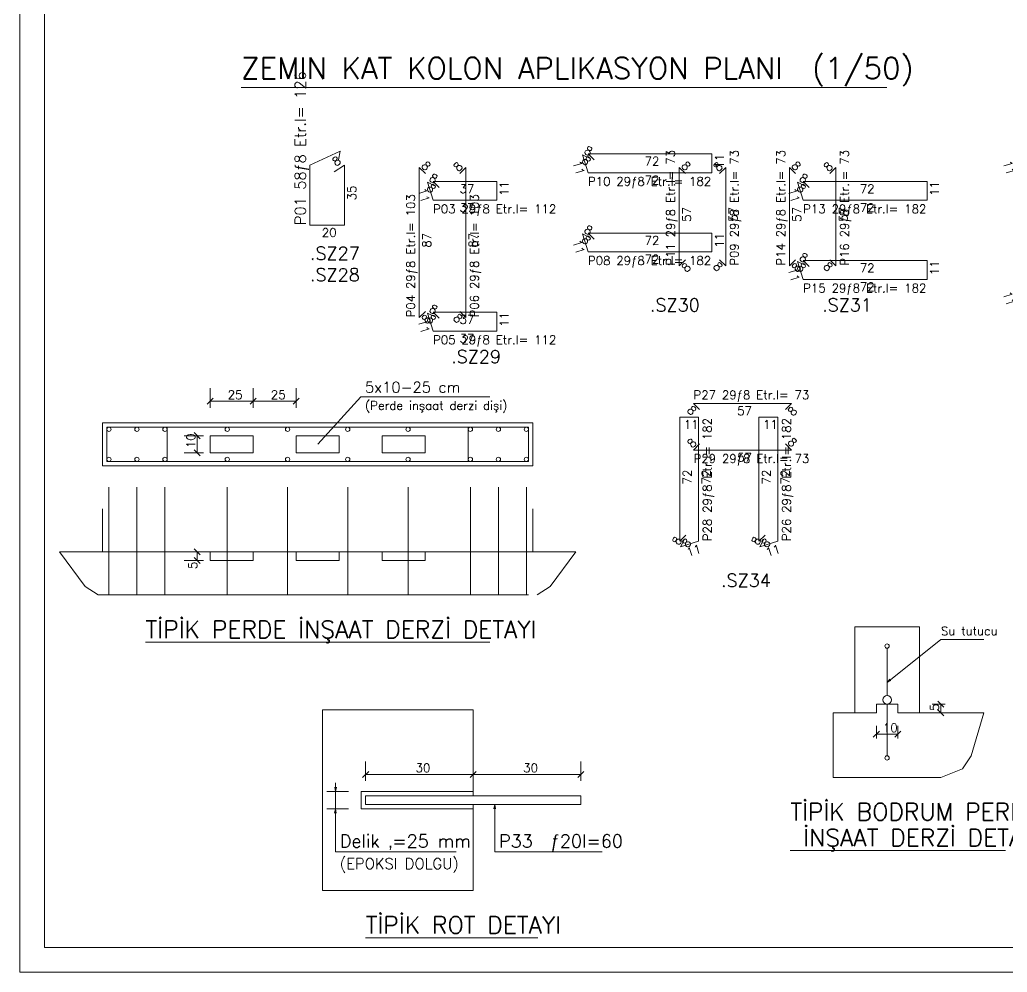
# Model space of a CAD drawing. Header units: inches. Extents: x -0.906 to -0.244, y 2.278 to 2.893.
# Drawn here: x -0.8788 to -0.6494, y 2.2782 to 2.4995 of the extents above; entities that cross this region are included whole.
import ezdxf

# ---------------------------------------------------------------- set-up
doc = ezdxf.new("R2010")
doc.units = ezdxf.units.IN
doc.header["$MEASUREMENT"] = 0
doc.linetypes.add('HIDDEN', pattern=[0.006, 0.002, -0.002, 0.002])
for name, color, linetype, lineweight in [('DONATI', 84, 'Continuous', 0), ('OLCU', 1, 'Continuous', 0), ('PENC2', 1, 'Continuous', 0), ('PENC3', 5, 'Continuous', 0), ('PENC4', 84, 'Continuous', 0), ('PENH2', 1, 'HIDDEN', 0), ('PENH3', 2, 'HIDDEN', 0)]:
    doc.layers.add(name, color=color, linetype=linetype, lineweight=lineweight)
doc.styles.add('RomanSTA', font='RomanSTA')

msp = doc.modelspace()

# ---------------------------------------------------------------- linework, layer by layer
at = {"layer": 'DONATI', "linetype": 'Continuous'}
for p, q in [((-0.8114, 2.46576), (-0.80439, 2.46896)), ((-0.80479, 2.46696), (-0.80439, 2.46896)), ((-0.7481, 2.46816), (-0.74633, 2.46726)), ((-0.7481, 2.46816), (-0.7468, 2.46396)), ((-0.718, 2.46836), (-0.7468, 2.46836)), ((-0.7468, 2.46836), (-0.74538, 2.46696)), ((-0.718, 2.46396), (-0.718, 2.46836)), ((-0.8114, 2.46576), (-0.8114, 2.45176)), ((-0.8058, 2.46416), (-0.8034, 2.46576)), ((-0.8034, 2.45176), (-0.8034, 2.46576)), ((-0.786, 2.46516), (-0.78458, 2.46376)), ((-0.786, 2.46516), (-0.786, 2.43036)), ((-0.7752, 2.46516), (-0.77661, 2.46376)), ((-0.7752, 2.43036), (-0.7752, 2.46516)), ((-0.7256, 2.46516), (-0.72418, 2.46376)), ((-0.7256, 2.46516), (-0.7256, 2.44236)), ((-0.7148, 2.46516), (-0.71621, 2.46376)), ((-0.7148, 2.44236), (-0.7148, 2.46516)), ((-0.7, 2.46516), (-0.69858, 2.46376)), ((-0.7, 2.46516), (-0.7, 2.44236)), ((-0.6892, 2.46516), (-0.69061, 2.46376)), ((-0.6892, 2.44236), (-0.6892, 2.46516)), ((-0.7468, 2.46396), (-0.718, 2.46396)), ((-0.7841, 2.46176), (-0.78233, 2.46086)), ((-0.7841, 2.46176), (-0.7828, 2.45756)), ((-0.768, 2.46196), (-0.7828, 2.46196)), ((-0.7828, 2.46196), (-0.78138, 2.46056)), ((-0.768, 2.45756), (-0.768, 2.46196)), ((-0.6981, 2.46176), (-0.69633, 2.46086)), ((-0.6981, 2.46176), (-0.6968, 2.45756)), ((-0.668, 2.46196), (-0.6968, 2.46196)), ((-0.6968, 2.46196), (-0.69538, 2.46056)), ((-0.668, 2.45756), (-0.668, 2.46196)), ((-0.7828, 2.45756), (-0.768, 2.45756)), ((-0.6968, 2.45756), (-0.668, 2.45756)), ((-0.8034, 2.45176), (-0.8114, 2.45176)), ((-0.7481, 2.44976), (-0.74633, 2.44886)), ((-0.7481, 2.44976), (-0.7468, 2.44556)), ((-0.718, 2.44996), (-0.7468, 2.44996)), ((-0.7468, 2.44996), (-0.74538, 2.44856)), ((-0.718, 2.44556), (-0.718, 2.44996)), ((-0.7468, 2.44556), (-0.718, 2.44556)), ((-0.7256, 2.44236), (-0.72418, 2.44376)), ((-0.7148, 2.44236), (-0.71621, 2.44376)), ((-0.7, 2.44236), (-0.69858, 2.44376)), ((-0.6892, 2.44236), (-0.69061, 2.44376)), ((-0.6981, 2.44336), (-0.69633, 2.44246)), ((-0.6981, 2.44336), (-0.6968, 2.43916)), ((-0.668, 2.44356), (-0.6968, 2.44356)), ((-0.6968, 2.44356), (-0.69538, 2.44216)), ((-0.668, 2.43916), (-0.668, 2.44356)), ((-0.6968, 2.43916), (-0.668, 2.43916)), ((-0.786, 2.43036), (-0.78458, 2.43176)), ((-0.7841, 2.43136), (-0.78233, 2.43046)), ((-0.7841, 2.43136), (-0.7828, 2.42716)), ((-0.768, 2.43156), (-0.7828, 2.43156)), ((-0.7828, 2.43156), (-0.78138, 2.43016)), ((-0.7752, 2.43036), (-0.77661, 2.43176)), ((-0.768, 2.42716), (-0.768, 2.43156)), ((-0.7828, 2.42716), (-0.768, 2.42716)), ((-0.69949, 2.41036), (-0.72229, 2.41036)), ((-0.72229, 2.41036), (-0.72087, 2.40896)), ((-0.69949, 2.41036), (-0.7009, 2.40896)), ((-0.72109, 2.40716), (-0.72549, 2.40716)), ((-0.72549, 2.40716), (-0.72549, 2.37836)), ((-0.72109, 2.37836), (-0.72109, 2.40716)), ((-0.70269, 2.40716), (-0.70709, 2.40716)), ((-0.70709, 2.40716), (-0.70709, 2.37836)), ((-0.70269, 2.37836), (-0.70269, 2.40716)), ((-0.72229, 2.39956), (-0.72087, 2.40096)), ((-0.69949, 2.39956), (-0.7009, 2.40096)), ((-0.72229, 2.39956), (-0.69949, 2.39956)), ((-0.72549, 2.37836), (-0.72407, 2.37976)), ((-0.70709, 2.37836), (-0.70567, 2.37976)), ((-0.72529, 2.37706), (-0.72436, 2.37886)), ((-0.72529, 2.37706), (-0.72109, 2.37836)), ((-0.70689, 2.37706), (-0.70596, 2.37886)), ((-0.70689, 2.37706), (-0.70269, 2.37836))]:
    msp.add_line(p, q, dxfattribs=at)
at = {"layer": 'OLCU', "linetype": 'Continuous'}
for p, q in [((-0.83461, 2.40939), (-0.83461, 2.41389)), ((-0.82461, 2.40939), (-0.82461, 2.41389)), ((-0.81461, 2.40939), (-0.81461, 2.41389)), ((-0.83532, 2.41019), (-0.8339, 2.41159)), ((-0.82532, 2.41019), (-0.8239, 2.41159)), ((-0.81532, 2.41019), (-0.8139, 2.41159)), ((-0.83461, 2.41089), (-0.82461, 2.41089)), ((-0.82461, 2.41089), (-0.81461, 2.41089)), ((-0.83611, 2.40289), (-0.84061, 2.40289)), ((-0.8369, 2.40219), (-0.83831, 2.40359)), ((-0.83761, 2.40289), (-0.83761, 2.39889)), ((-0.83611, 2.39889), (-0.84061, 2.39889)), ((-0.8369, 2.39819), (-0.83831, 2.39959)), ((-0.83611, 2.37589), (-0.84061, 2.37589)), ((-0.8369, 2.37519), (-0.83831, 2.37659)), ((-0.83761, 2.37589), (-0.83761, 2.37389)), ((-0.83611, 2.37389), (-0.84061, 2.37389)), ((-0.8369, 2.37319), (-0.83831, 2.37459)), ((-0.6773, 2.34552), (-0.67664, 2.34632)), ((-0.6773, 2.34552), (-0.67641, 2.34602)), ((-0.6638, 2.34052), (-0.6668, 2.34052)), ((-0.66409, 2.33982), (-0.66551, 2.34122)), ((-0.6648, 2.33852), (-0.6648, 2.34052)), ((-0.6638, 2.33852), (-0.6668, 2.33852)), ((-0.66409, 2.33782), (-0.66551, 2.33922)), ((-0.68051, 2.33282), (-0.67909, 2.33422)), ((-0.6798, 2.33252), (-0.6798, 2.33552)), ((-0.6798, 2.33352), (-0.6748, 2.33352)), ((-0.67551, 2.33282), (-0.67409, 2.33422)), ((-0.6748, 2.33252), (-0.6748, 2.33552)), ((-0.79847, 2.32271), (-0.79847, 2.32721)), ((-0.77347, 2.32271), (-0.77347, 2.32721)), ((-0.74847, 2.32271), (-0.74847, 2.32721)), ((-0.79918, 2.32351), (-0.79776, 2.32491)), ((-0.77418, 2.32351), (-0.77276, 2.32491)), ((-0.74918, 2.32351), (-0.74776, 2.32491)), ((-0.80547, 2.32221), (-0.80547, 2.30621)), ((-0.79847, 2.32421), (-0.77347, 2.32421)), ((-0.77347, 2.32421), (-0.74847, 2.32421)), ((-0.80747, 2.32021), (-0.80247, 2.32021)), ((-0.80547, 2.32021), (-0.80566, 2.32121)), ((-0.80547, 2.32021), (-0.80527, 2.32121)), ((-0.80747, 2.31621), (-0.80247, 2.31621)), ((-0.80547, 2.31621), (-0.80567, 2.31521)), ((-0.80547, 2.31621), (-0.80528, 2.31521)), ((-0.76847, 2.31721), (-0.76867, 2.31621)), ((-0.76847, 2.31721), (-0.76828, 2.31621)), ((-0.76847, 2.31721), (-0.76847, 2.30621)), ((-0.80547, 2.30621), (-0.77747, 2.30621)), ((-0.76847, 2.30621), (-0.74347, 2.30621))]:
    msp.add_line(p, q, dxfattribs=at)
at = {"layer": 'PENC2', "linetype": 'Continuous'}
for p, q in [((-0.80961, 2.40089), (-0.79961, 2.41189)), ((-0.79961, 2.41189), (-0.76961, 2.41189)), ((-0.85961, 2.40589), (-0.75961, 2.40589)), ((-0.85961, 2.40589), (-0.85961, 2.39589)), ((-0.75961, 2.40589), (-0.75961, 2.39589)), ((-0.85961, 2.39589), (-0.75961, 2.39589)), ((-0.85961, 2.38589), (-0.85961, 2.37589)), ((-0.75961, 2.38589), (-0.75961, 2.37589)), ((-0.6848, 2.33852), (-0.6848, 2.35852)), ((-0.6698, 2.33852), (-0.6698, 2.35852)), ((-0.6773, 2.34552), (-0.6648, 2.35552)), ((-0.6648, 2.35552), (-0.6548, 2.35552)), ((-0.79947, 2.32021), (-0.77347, 2.32021)), ((-0.79947, 2.32021), (-0.79947, 2.31621)), ((-0.79947, 2.31621), (-0.77347, 2.31621))]:
    msp.add_line(p, q, dxfattribs=at)
at = {"layer": 'PENC3', "linetype": 'Continuous'}
for p, q in [((-0.83461, 2.40289), (-0.82461, 2.40289)), ((-0.83461, 2.40289), (-0.83461, 2.39889)), ((-0.82461, 2.40289), (-0.82461, 2.39889)), ((-0.81461, 2.40289), (-0.80461, 2.40289)), ((-0.81461, 2.40289), (-0.81461, 2.39889)), ((-0.80461, 2.40289), (-0.80461, 2.39889)), ((-0.79461, 2.40289), (-0.78461, 2.40289)), ((-0.79461, 2.40289), (-0.79461, 2.39889)), ((-0.78461, 2.40289), (-0.78461, 2.39889)), ((-0.83461, 2.39889), (-0.82461, 2.39889)), ((-0.81461, 2.39889), (-0.80461, 2.39889)), ((-0.79461, 2.39889), (-0.78461, 2.39889)), ((-0.86961, 2.37589), (-0.83461, 2.37589)), ((-0.83461, 2.37589), (-0.83461, 2.37389)), ((-0.82461, 2.37589), (-0.81461, 2.37589)), ((-0.82461, 2.37589), (-0.82461, 2.37389)), ((-0.81461, 2.37589), (-0.81461, 2.37389)), ((-0.80461, 2.37589), (-0.79461, 2.37589)), ((-0.80461, 2.37589), (-0.80461, 2.37389)), ((-0.79461, 2.37589), (-0.79461, 2.37389)), ((-0.78461, 2.37589), (-0.74961, 2.37589)), ((-0.78461, 2.37589), (-0.78461, 2.37389)), ((-0.83461, 2.37389), (-0.82461, 2.37389)), ((-0.81461, 2.37389), (-0.80461, 2.37389)), ((-0.79461, 2.37389), (-0.78461, 2.37389)), ((-0.6798, 2.33852), (-0.6798, 2.34052)), ((-0.6798, 2.34052), (-0.6748, 2.34052)), ((-0.6748, 2.34052), (-0.6748, 2.33852)), ((-0.77347, 2.33921), (-0.77347, 2.31921)), ((-0.6898, 2.32352), (-0.6898, 2.33852)), ((-0.6898, 2.33852), (-0.6798, 2.33852)), ((-0.6748, 2.33852), (-0.6548, 2.33852)), ((-0.77347, 2.29721), (-0.77347, 2.31721))]:
    msp.add_line(p, q, dxfattribs=at)
at = {"layer": 'PENC3'}
for points in [[(-0.87884, 2.84937), (-0.87884, 2.27825), (-0.24421, 2.27825), (-0.24421, 2.84937)], [(-0.87306, 2.84359), (-0.87306, 2.28403), (-0.24999, 2.28403), (-0.24999, 2.84359)]]:
    msp.add_lwpolyline(points, close=True, dxfattribs=at)
at = {"layer": 'PENC4', "linetype": 'Continuous'}
for p, q in [((-0.8274, 2.48376), (-0.6774, 2.48376)), ((-0.85861, 2.40489), (-0.76061, 2.40489)), ((-0.85861, 2.40489), (-0.85861, 2.39689)), ((-0.84461, 2.40489), (-0.84461, 2.39689)), ((-0.77461, 2.40489), (-0.77461, 2.39689)), ((-0.76061, 2.40489), (-0.76061, 2.39689)), ((-0.85861, 2.39689), (-0.76061, 2.39689)), ((-0.85811, 2.39089), (-0.85811, 2.36589)), ((-0.85161, 2.39089), (-0.85161, 2.36589)), ((-0.84511, 2.39089), (-0.84511, 2.36589)), ((-0.83061, 2.39089), (-0.83061, 2.36589)), ((-0.81661, 2.39089), (-0.81661, 2.36589)), ((-0.80261, 2.39089), (-0.80261, 2.36589)), ((-0.78861, 2.39089), (-0.78861, 2.36589)), ((-0.77411, 2.39089), (-0.77411, 2.36589)), ((-0.76761, 2.39089), (-0.76761, 2.36589)), ((-0.76111, 2.39089), (-0.76111, 2.36589)), ((-0.84961, 2.35489), (-0.76961, 2.35489)), ((-0.6773, 2.35352), (-0.6773, 2.34252)), ((-0.6773, 2.34052), (-0.6773, 2.32852)), ((-0.79847, 2.31921), (-0.74847, 2.31921)), ((-0.79847, 2.31921), (-0.79847, 2.31721)), ((-0.74847, 2.31921), (-0.74847, 2.31721)), ((-0.79847, 2.31721), (-0.74847, 2.31721)), ((-0.6998, 2.30652), (-0.6498, 2.30652)), ((-0.79847, 2.28621), (-0.75847, 2.28621))]:
    msp.add_line(p, q, dxfattribs=at)
at = {"layer": 'PENC4'}
for centre, radius in [((-0.85811, 2.40439), 0.0005), ((-0.85161, 2.40439), 0.0005), ((-0.84511, 2.40439), 0.0005), ((-0.83061, 2.40439), 0.0005), ((-0.81661, 2.40439), 0.0005), ((-0.80261, 2.40439), 0.0005), ((-0.78861, 2.40439), 0.0005), ((-0.77411, 2.40439), 0.0005), ((-0.76761, 2.40439), 0.0005), ((-0.76111, 2.40439), 0.0005), ((-0.85811, 2.39739), 0.0005), ((-0.85161, 2.39739), 0.0005), ((-0.84511, 2.39739), 0.0005), ((-0.83061, 2.39739), 0.0005), ((-0.81661, 2.39739), 0.0005), ((-0.80261, 2.39739), 0.0005), ((-0.78861, 2.39739), 0.0005), ((-0.77411, 2.39739), 0.0005), ((-0.76761, 2.39739), 0.0005), ((-0.76111, 2.39739), 0.0005), ((-0.6773, 2.35402), 0.0005), ((-0.6773, 2.34152), 0.001), ((-0.6773, 2.32802), 0.0005)]:
    msp.add_circle(centre, radius, dxfattribs=at)
at = {"layer": 'PENH2', "linetype": 'HIDDEN'}
for p, q in [((-0.86961, 2.37589), (-0.86361, 2.36789)), ((-0.75561, 2.36789), (-0.74961, 2.37589)), ((-0.86361, 2.36789), (-0.86061, 2.36589)), ((-0.86061, 2.36589), (-0.75861, 2.36589)), ((-0.75861, 2.36589), (-0.75561, 2.36789)), ((-0.6848, 2.35852), (-0.6698, 2.35852)), ((-0.77347, 2.33921), (-0.80847, 2.33921)), ((-0.80847, 2.33921), (-0.80847, 2.29721)), ((-0.6578, 2.32852), (-0.6548, 2.33852)), ((-0.6598, 2.32552), (-0.6578, 2.32852)), ((-0.6648, 2.32352), (-0.6598, 2.32552)), ((-0.6898, 2.32352), (-0.6648, 2.32352)), ((-0.77347, 2.29721), (-0.80847, 2.29721))]:
    msp.add_line(p, q, dxfattribs=at)
at = {"layer": 'PENH3', "linetype": 'HIDDEN'}
for p, q in [((-0.83461, 2.37589), (-0.82461, 2.37589)), ((-0.81461, 2.37589), (-0.80461, 2.37589)), ((-0.79461, 2.37589), (-0.78461, 2.37589))]:
    msp.add_line(p, q, dxfattribs=at)

# ---------------------------------------------------------------- texts
at = {"layer": 'OLCU', "style": 'RomanSTA'}
for s, p in [('25', (-0.8305, 2.41139)), ('25', (-0.8205, 2.41139)), ('30', (-0.78686, 2.32471)), ('30', (-0.76186, 2.32471))]:
    msp.add_text(s, height=0.002, dxfattribs=at).set_placement(p)
for s, p in [('10', (-0.83806, 2.39999)), ('5', (-0.83761, 2.37189))]:
    msp.add_text(s, height=0.002, rotation=90.0012, dxfattribs=at).set_placement(p)
at = {"layer": 'PENC2', "style": 'RomanSTA'}
for s, rotation, p in [('8', 332.1944, (-0.74791, 2.46856)), ('8', 34.0005, (-0.8054, 2.46536)), ('8', 315.0043, (-0.74849, 2.46666)), ('72', 0.0049, (-0.73365, 2.46566)), ('11', 90.0012, (-0.71527, 2.46496)), ('8', 315.0043, (-0.78572, 2.46546)), ('8', 45.0006, (-0.7769, 2.46406)), ('11', 287.1938, (-0.75042, 2.46646)), ('8', 315.0043, (-0.72532, 2.46546)), ('8', 45.0006, (-0.7165, 2.46406)), ('8', 315.0043, (-0.69972, 2.46546)), ('8', 45.0006, (-0.6909, 2.46406)), ('11', 287.1938, (-0.65042, 2.46646)), ('8', 332.1944, (-0.78391, 2.46216)), ('8', 332.1944, (-0.69791, 2.46216)), ('35', 90.0012, (-0.80067, 2.45756)), ('11', 287.1938, (-0.78642, 2.46006)), ('8', 315.0043, (-0.78449, 2.46026)), ('37', 0.0049, (-0.77665, 2.45926)), ('11', 90.0012, (-0.76527, 2.45856)), ('11', 287.1938, (-0.70042, 2.46006)), ('8', 315.0043, (-0.69849, 2.46026)), ('72', 0.0049, (-0.68365, 2.45926)), ('11', 90.0012, (-0.66527, 2.45856)), ('57', 90.0012, (-0.72287, 2.45256)), ('57', 90.0012, (-0.71207, 2.45256)), ('57', 90.0012, (-0.69727, 2.45256)), ('57', 90.0012, (-0.68647, 2.45256)), ('20', 0.0049, (-0.80865, 2.44906)), ('8', 332.1944, (-0.74791, 2.45016)), ('87', 90.0012, (-0.78327, 2.44656)), ('87', 90.0012, (-0.77247, 2.44656)), ('8', 315.0043, (-0.74849, 2.44826)), ('72', 0.0049, (-0.73365, 2.44726)), ('11', 90.0012, (-0.71527, 2.44656)), ('11', 287.1938, (-0.75042, 2.44806)), ('8', 332.1944, (-0.69791, 2.44376)), ('8', 45.0006, (-0.7239, 2.44066)), ('8', 315.0043, (-0.71791, 2.44206)), ('11', 287.1938, (-0.70042, 2.44166)), ('8', 45.0006, (-0.6983, 2.44066)), ('8', 315.0043, (-0.69849, 2.44186)), ('8', 315.0043, (-0.69231, 2.44206)), ('72', 0.0049, (-0.68365, 2.44086)), ('11', 90.0012, (-0.66527, 2.44016)), ('11', 287.1938, (-0.65042, 2.43606)), ('8', 332.1944, (-0.78391, 2.43176)), ('8', 45.0006, (-0.7843, 2.42866)), ('8', 315.0043, (-0.78449, 2.42986)), ('8', 315.0043, (-0.77831, 2.43006)), ('37', 0.0049, (-0.77665, 2.42886)), ('11', 90.0012, (-0.76527, 2.42816)), ('11', 287.1938, (-0.78642, 2.42966)), ('8', 315.0043, (-0.72398, 2.40866)), ('57', 0.0049, (-0.71214, 2.40766)), ('8', 45.0006, (-0.69921, 2.40726)), ('11', 0.0049, (-0.72454, 2.40446)), ('11', 0.0049, (-0.70614, 2.40446)), ('8', 45.0006, (-0.72257, 2.39986)), ('8', 315.0043, (-0.70062, 2.40126)), ('72', 90.0012, (-0.72276, 2.39156)), ('72', 90.0012, (-0.71836, 2.39156)), ('72', 90.0012, (-0.70436, 2.39156)), ('72', 90.0012, (-0.69996, 2.39156)), ('8', 62.192, (-0.72564, 2.37726)), ('8', 45.0006, (-0.72379, 2.37666)), ('11', 17.1914, (-0.72357, 2.37476)), ('8', 62.192, (-0.70724, 2.37726)), ('8', 45.0006, (-0.70539, 2.37666)), ('11', 17.1914, (-0.70517, 2.37476))]:
    msp.add_text(s, height=0.002, rotation=rotation, dxfattribs=at).set_placement(p)
for s, height, p in [('72', 0.002, (-0.73365, 2.46126)), ('37', 0.002, (-0.77665, 2.45486)), ('72', 0.002, (-0.68365, 2.45486)), ('72', 0.002, (-0.73365, 2.44286)), ('72', 0.002, (-0.68365, 2.43646)), ('37', 0.002, (-0.77665, 2.42446)), ('(Perde inşaat derzi dişi)', 0.002, (-0.79861, 2.40889)), ('57', 0.002, (-0.71214, 2.39686)), ('(EPOKSI DOLGU)', 0.0025, (-0.80447, 2.30221))]:
    msp.add_text(s, height=height, dxfattribs=at).set_placement(p)
at = {"layer": 'PENC3', "style": 'RomanSTA'}
for s, height, rotation, p in [('P01 58ƒ8 Etr.l= 126', 0.0025, 90.0012, (-0.8124, 2.45176)), ('P11 29ƒ8 Etr.l= 73', 0.002, 90.0012, (-0.7266, 2.44236)), ('P09 29ƒ8 Etr.l= 73', 0.002, 90.0012, (-0.7118, 2.44236)), ('P14 29ƒ8 Etr.l= 73', 0.002, 90.0012, (-0.701, 2.44236)), ('P16 29ƒ8 Etr.l= 73', 0.002, 90.0012, (-0.6862, 2.44236)), ('P04 29ƒ8 Etr.l= 103', 0.002, 90.0012, (-0.787, 2.43036)), ('P06 29ƒ8 Etr.l= 103', 0.002, 90.0012, (-0.7722, 2.43036)), ('P27 29ƒ8 Etr.l= 73', 0.002, 0.0049, (-0.72229, 2.41136)), ('P28 29ƒ8 Etr.l= 182', 0.002, 90.0012, (-0.71809, 2.37836)), ('P26 29ƒ8 Etr.l= 182', 0.002, 90.0012, (-0.69969, 2.37836)), ('5', 0.002, 90.0012, (-0.6653, 2.33892))]:
    msp.add_text(s, height=height, rotation=rotation, dxfattribs=at).set_placement(p)
for s, height, p in [('P10 29ƒ8 Etr.l= 182', 0.002, (-0.7468, 2.46096)), ('P03 29ƒ8 Etr.l= 112', 0.002, (-0.7828, 2.45456)), ('P13 29ƒ8 Etr.l= 182', 0.002, (-0.6968, 2.45456)), ('.SZ27', 0.003, (-0.8114, 2.44376)), ('P08 29ƒ8 Etr.l= 182', 0.002, (-0.7468, 2.44256)), ('.SZ28', 0.003, (-0.8114, 2.43876)), ('P15 29ƒ8 Etr.l= 182', 0.002, (-0.6968, 2.43616)), ('.SZ30', 0.003, (-0.7324, 2.43176)), ('.SZ31', 0.003, (-0.6924, 2.43176)), ('P05 29ƒ8 Etr.l= 112', 0.002, (-0.7828, 2.42416)), ('.SZ29', 0.003, (-0.7786, 2.41976)), ('5x10-25 cm', 0.0025, (-0.79861, 2.41289)), ('P29 29ƒ8 Etr.l= 73', 0.002, (-0.72228, 2.39656)), ('.SZ34', 0.003, (-0.71589, 2.36776)), ('Su tutucu', 0.002, (-0.6648, 2.35652)), ('10', 0.002, (-0.67829, 2.33402)), ('Delik ‚=25 mm', 0.003, (-0.80447, 2.30721)), ('P33  ƒ20l=60', 0.003, (-0.76747, 2.30721))]:
    msp.add_text(s, height=height, dxfattribs=at).set_placement(p)
at = {"layer": 'PENC4', "style": 'RomanSTA'}
for s, height, p in [('ZEMIN KAT KOLON APLIKASYON PLANI  (1/50)', 0.005, (-0.8274, 2.48576)), ('TİPİK PERDE İNŞAAT DERZİ DETAYI', 0.004, (-0.84961, 2.35589)), ('TİPİK BODRUM PERDESİ', 0.004, (-0.6998, 2.31352)), ('İNŞAAT DERZİ DETAYI', 0.004, (-0.6968, 2.30752)), ('TİPİK ROT DETAYI', 0.004, (-0.79847, 2.28721))]:
    msp.add_text(s, height=height, dxfattribs=at).set_placement(p)

doc.saveas('drawing.dxf')
